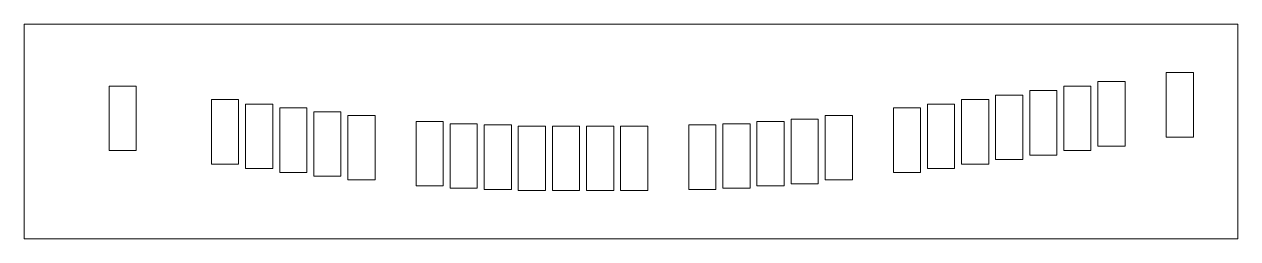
# Model space of a CAD drawing. Header units: millimetres. Extents: x 160 to 1769, y 150 to 435.
import ezdxf

# ---------------------------------------------------------------- set-up
doc = ezdxf.new("R2010")
doc.units = ezdxf.units.MM

msp = doc.modelspace()

# ---------------------------------------------------------------- linework, layer by layer
at = {"color": 7, "linetype": 'Continuous', "lineweight": 18}
for p, q in [((1769.4, 434.9), (159.6, 434.9)), ((159.6, 434.9), (159.6, 150.3)), ((1769.4, 150.3), (1769.4, 434.9)), ((1674.5, 370.9), (1710.5, 370.9)), ((1674.5, 285.3), (1674.5, 370.9)), ((1710.5, 370.9), (1710.5, 285.3)), ((1583.9, 358.9), (1619.9, 358.9)), ((1583.9, 273.3), (1583.9, 358.9)), ((1619.9, 358.9), (1619.9, 273.3)), ((272.2, 352.9), (308.2, 352.9)), ((272.2, 267.3), (272.2, 352.9)), ((308.2, 352.9), (308.2, 267.3)), ((1448.2, 340.9), (1484.2, 340.9)), ((1448.2, 255.3), (1448.2, 340.9)), ((1484.2, 340.9), (1484.2, 255.3)), ((1493.5, 346.9), (1529.5, 346.9)), ((1493.5, 261.3), (1493.5, 346.9)), ((1529.5, 346.9), (1529.5, 261.3)), ((1538.7, 352.9), (1574.7, 352.9)), ((1538.7, 267.3), (1538.7, 352.9)), ((1574.7, 352.9), (1574.7, 267.3)), ((407.9, 334.9), (443.9, 334.9)), ((407.9, 249.3), (407.9, 334.9)), ((443.9, 334.9), (443.9, 249.3)), ((453.2, 328.9), (489.2, 328.9)), ((453.2, 243.3), (453.2, 328.9)), ((489.2, 328.9), (489.2, 243.3)), ((498.4, 323.9), (534.4, 323.9)), ((498.4, 238.3), (498.4, 323.9)), ((534.4, 323.9), (534.4, 238.3)), ((1312.5, 323.9), (1348.5, 323.9)), ((1312.5, 238.3), (1312.5, 323.9)), ((1348.5, 323.9), (1348.5, 238.3)), ((1357.8, 328.9), (1393.8, 328.9)), ((1357.8, 243.3), (1357.8, 328.9)), ((1393.8, 328.9), (1393.8, 243.3)), ((1403, 334.9), (1439, 334.9)), ((1403, 249.3), (1403, 334.9)), ((1439, 334.9), (1439, 249.3)), ((543.6, 318.9), (579.6, 318.9)), ((543.6, 233.3), (543.6, 318.9)), ((579.6, 318.9), (579.6, 233.3)), ((588.9, 313.9), (624.9, 313.9)), ((588.9, 228.3), (588.9, 313.9)), ((624.9, 313.9), (624.9, 228.3)), ((679.3, 305.9), (715.3, 305.9)), ((679.3, 220.3), (679.3, 305.9)), ((715.3, 305.9), (715.3, 220.3)), ((1131.6, 305.9), (1167.6, 305.9)), ((1131.6, 220.3), (1131.6, 305.9)), ((1167.6, 305.9), (1167.6, 220.3)), ((1176.9, 308.9), (1212.9, 308.9)), ((1176.9, 223.3), (1176.9, 308.9)), ((1212.9, 308.9), (1212.9, 223.3)), ((1222.1, 313.9), (1258.1, 313.9)), ((1222.1, 228.3), (1222.1, 313.9)), ((1258.1, 313.9), (1258.1, 228.3)), ((724.5, 302.9), (760.5, 302.9)), ((724.5, 217.3), (724.5, 302.9)), ((760.5, 302.9), (760.5, 217.3)), ((769.8, 301.4), (805.8, 301.4)), ((769.8, 215.8), (769.8, 301.4)), ((805.8, 301.4), (805.8, 215.8)), ((815, 299.9), (851, 299.9)), ((815, 214.3), (815, 299.9)), ((851, 299.9), (851, 214.3)), ((860.2, 299.9), (896.2, 299.9)), ((860.2, 214.3), (860.2, 299.9)), ((896.2, 299.9), (896.2, 214.3)), ((905.5, 299.9), (941.5, 299.9)), ((905.5, 214.3), (905.5, 299.9)), ((941.5, 299.9), (941.5, 214.3)), ((950.7, 299.9), (986.7, 299.9)), ((950.7, 214.3), (950.7, 299.9)), ((986.7, 299.9), (986.7, 214.3)), ((1041.2, 301.4), (1077.2, 301.4)), ((1041.2, 215.8), (1041.2, 301.4)), ((1077.2, 301.4), (1077.2, 215.8)), ((1086.4, 302.9), (1122.4, 302.9)), ((1086.4, 217.3), (1086.4, 302.9)), ((1122.4, 302.9), (1122.4, 217.3)), ((1710.5, 285.3), (1674.5, 285.3)), ((308.2, 267.3), (272.2, 267.3)), ((1529.5, 261.3), (1493.5, 261.3)), ((1574.7, 267.3), (1538.7, 267.3)), ((1619.9, 273.3), (1583.9, 273.3)), ((443.9, 249.3), (407.9, 249.3)), ((489.2, 243.3), (453.2, 243.3)), ((1393.8, 243.3), (1357.8, 243.3)), ((1439, 249.3), (1403, 249.3)), ((1484.2, 255.3), (1448.2, 255.3)), ((534.4, 238.3), (498.4, 238.3)), ((579.6, 233.3), (543.6, 233.3)), ((624.9, 228.3), (588.9, 228.3)), ((1258.1, 228.3), (1222.1, 228.3)), ((1348.5, 238.3), (1312.5, 238.3)), ((715.3, 220.3), (679.3, 220.3)), ((760.5, 217.3), (724.5, 217.3)), ((805.8, 215.8), (769.8, 215.8)), ((851, 214.3), (815, 214.3)), ((896.2, 214.3), (860.2, 214.3)), ((941.5, 214.3), (905.5, 214.3)), ((986.7, 214.3), (950.7, 214.3)), ((1077.2, 215.8), (1041.2, 215.8)), ((1122.4, 217.3), (1086.4, 217.3)), ((1167.6, 220.3), (1131.6, 220.3)), ((1212.9, 223.3), (1176.9, 223.3)), ((159.6, 150.3), (1769.4, 150.3))]:
    msp.add_line(p, q, dxfattribs=at)

doc.saveas('drawing.dxf')
